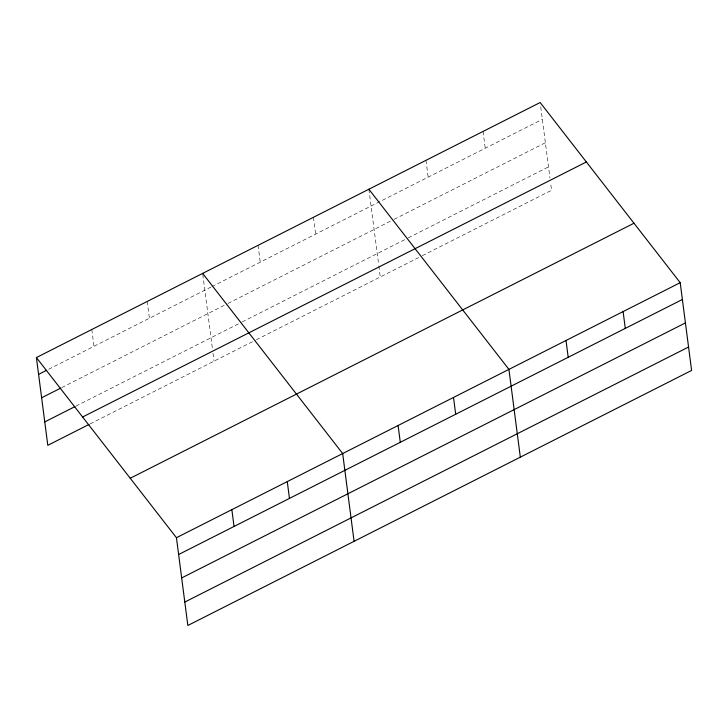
<?xml version="1.0" encoding="UTF-8"?>
<svg xmlns="http://www.w3.org/2000/svg" width="728" height="728" viewBox="0 0 728 728"><rect width="100%" height="100%" fill="white"/><g stroke="black" fill="none" stroke-linecap="round" stroke-linejoin="round"><path stroke-width="0.55" stroke-dasharray="3.64 2.73" d="M48.658 369.26L210.865 287.141M211.875 286.632L542.342 119.328M61.771 387.578L227.009 303.922M228.019 303.412L393.138 219.82M394.139 219.31L545.381 142.743M75.994 406.097L241.223 322.44M242.233 321.931L407.289 238.365M408.29 237.865L548.521 166.867M90.117 423.896L255.346 340.249M256.356 339.739L421.348 256.211M422.349 255.701L551.56 190.29L550.541 182.482M540.74 106.998L549.968 178.023M483.064 131.422L485.248 148.23M425.971 160.324L428.155 177.132M368.878 189.234L378.687 264.737M378.833 265.847L380.28 276.995M313.468 217.29L315.652 234.088M258.058 245.336L260.233 262.144M202.784 274.511L212.449 348.894M213.022 353.353L214.041 361.161M147.229 301.447L149.413 318.254M91.81 329.502L93.994 346.31"/><path stroke-width="1.09" d="M36.4 357.557L540.158 102.521L680.198 282.682L691.6 370.443L187.842 625.479L176.44 537.71L36.4 357.557L47.802 445.318L89.107 424.406M38.584 374.356L46.647 370.279M41.623 397.779L60.77 388.088M44.754 421.903L74.984 406.606M82.61 417.007L586.377 161.971M130.23 478.26L633.988 223.223M176.44 537.71L680.198 282.682M178.624 554.518L682.382 299.481M181.663 577.932L685.421 322.904M184.803 602.065L688.561 347.029M368.878 189.234L508.927 369.387L520.32 457.157M202.639 273.391L342.679 453.553L354.081 541.323M623.104 311.584L625.288 328.392M566.02 340.486L568.195 357.293M453.508 397.442L455.692 414.25M398.098 425.498L400.282 442.306M287.269 481.608L289.453 498.407M231.859 509.655L234.034 526.462"/></g></svg>
